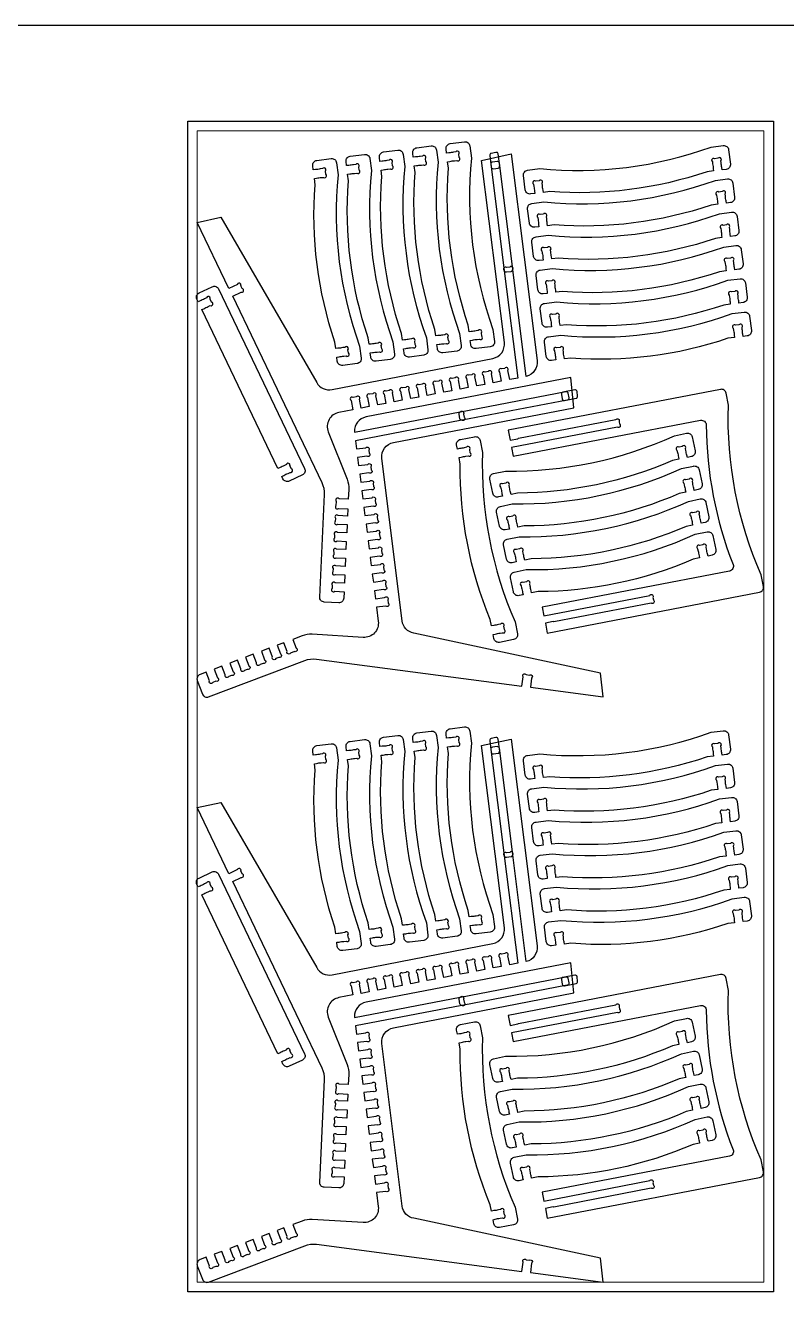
# Model space of a CAD drawing. Header units: millimetres. Extents: x -300 to 5880, y -300 to 4158.
# Drawn here: x 3112 to 4698, y 1518 to 4158 of the extents above; entities that cross this region are included whole.
import ezdxf

# ---------------------------------------------------------------- set-up
doc = ezdxf.new("R2010")
doc.units = ezdxf.units.MM
doc.layers.add('00-NOPRINT_TEXT', color=7, linetype='Continuous', lineweight=25)
doc.layers.add('00_NOPRINT_TOLERANCE', color=7, linetype='Continuous', lineweight=5)
for name, color, linetype, lineweight, true_color in [('BOARD_$TH-NOMINAL', 3, 'Continuous', 30, 0x00ff00), ('TOP-CUT-OUTSIDE_18.000MM', 220, 'Continuous', 25, 0xff00d1), ('TOP-POCKET-INSIDE_2.000MM', 110, 'Continuous', 25, 0x00ff94), ('TOP-POCKET-INSIDE_3.000MM', 140, 'Continuous', 25, 0x00c8ff)]:
    doc.layers.add(name, color=color, linetype=linetype, lineweight=lineweight, true_color=true_color)

# ---------------------------------------------------------------- blocks, each defined once
blk = doc.blocks.new('Borders Opendesk_7')
at = {"layer": '00-NOPRINT_TEXT'}
blk.add_line((0, 4158), (5880, 4158), dxfattribs=at)
at = {"layer": '00_NOPRINT_TOLERANCE'}
for p, q in [((3450, 3958), (4670, 3958)), ((3450, 1518), (3450, 3958)), ((3470, 3938), (4650, 3938)), ((3470, 1538), (3470, 3938)), ((4650, 3938), (4650, 1538)), ((4670, 3958), (4670, 1518)), ((4650, 1538), (3470, 1538)), ((4670, 1518), (3450, 1518))]:
    blk.add_line(p, q, dxfattribs=at)
at = {"layer": 'BOARD_$TH-NOMINAL'}
for p, q in [((3450, 3958), (4670, 3958)), ((3450, 1518), (3450, 3958)), ((4670, 3958), (4670, 1518)), ((4670, 1518), (3450, 1518))]:
    blk.add_line(p, q, dxfattribs=at)

msp = doc.modelspace()

# ---------------------------------------------------------------- linework, layer by layer
at = {"layer": 'TOP-CUT-OUTSIDE_18.000MM'}
for points in [[(4062.5, 3510), (4061.7, 3516.8, 1), (4055.4, 3521.7), (4050.7, 3521.1, -0.06), (4040.8, 3519.9), (4036.2, 3519.3), (4034.5, 3532.8, -0.101687), (3993.2, 3860.2), (3991.5, 3873.7), (3996.2, 3874.3, -0.06), (4006.1, 3875.5), (4010.7, 3876.1, 1), (4015.6, 3882.4), (4014.8, 3889.3, 1), (4008.5, 3894.2), (4003.8, 3893.6, -0.06), (3993.9, 3892.3), (3989.3, 3891.8), (3988.2, 3900.3, -0.414214), (3996.9, 3911.5), (4026.6, 3915.2, -0.414214), (4037.8, 3906.5), (4041, 3881.3, 0.111132), (4085.9, 3524.2), (4089.1, 3499, -0.414214), (4080.4, 3487.8), (4050.7, 3484, -0.414214), (4039.5, 3492.7), (4038.4, 3501.2), (4043.1, 3501.8, -0.06), (4053, 3503.1), (4057.6, 3503.7, 1), (4062.5, 3510)], [(4554.6, 3880.8), (4547.8, 3879.9, 1), (4542.9, 3873.6), (4543.5, 3869, -0.06), (4544.7, 3859), (4545.3, 3854.4), (4531.8, 3852.7, -0.101687), (4204.4, 3811.5), (4190.9, 3809.8), (4190.3, 3814.4, -0.06), (4189.1, 3824.3), (4188.5, 3829, 1), (4182.2, 3833.9), (4175.3, 3833, 1), (4170.4, 3826.7), (4171, 3822, -0.06), (4172.3, 3812.1), (4172.8, 3807.5), (4164.3, 3806.4, -0.414214), (4153.1, 3815.1), (4149.4, 3844.8, -0.414214), (4158.1, 3856), (4183.3, 3859.2, 0.111132), (4540.4, 3904.2), (4565.6, 3907.3, -0.414214), (4576.8, 3898.7), (4580.6, 3868.9, -0.414214), (4571.9, 3857.7), (4563.4, 3856.7), (4562.8, 3861.3, -0.06), (4561.5, 3871.2), (4560.9, 3875.9, 1), (4554.6, 3880.8)], [(3757.9, 3013.1), (3777.2, 3012.2), (3776.4, 2995.1), (3757.1, 2996, 1), (3751.1, 2990.6), (3750.8, 2984.1, 1), (3756.2, 2978.1), (3775.6, 2977.2), (3774.9, 2963.7, -0.414214), (3764.5, 2954.2), (3734.5, 2955.6, -0.414214), (3725, 2966), (3735, 3179.9, 0.123917), (3730.1, 3203.9), (3543.7, 3593.3), (3561.1, 3601.7, 1), (3563.8, 3609.2), (3560.9, 3615.1, 1.000027), (3553.4, 3617.8), (3535.9, 3609.4), (3470, 3747.1), (3518.8, 3757.8), (3718.7, 3413.5, 0.32492), (3750.7, 3398.6), (4085.5, 3463.6, 0.395307), (4109.6, 3496.8), (4061.7, 3876.5), (4123.6, 3890), (4177.8, 3459, -0.379789), (4155.2, 3426), (4127.1, 3648.9, 1.01708), (4120.7, 3653.7), (4114.3, 3652.9, 1), (4109.4, 3646.5), (4137.6, 3422.7), (4120.8, 3419.5), (4117.1, 3438.4, 1), (4110.5, 3442.9), (4104.1, 3441.7, 1.01708), (4099.5, 3435.2), (4103.2, 3416.1), (4086.4, 3412.8), (4082.8, 3431.8, 1), (4076.1, 3436.3), (4069.8, 3435.1, 1.01708), (4065.2, 3428.5), (4068.8, 3409.4), (4052.1, 3406.2), (4048.4, 3425.2, 1), (4041.8, 3429.7), (4035.4, 3428.5, 1.01708), (4030.8, 3421.9), (4034.5, 3402.8), (4017.7, 3399.6), (4014, 3418.6, 1), (4007.4, 3423.1), (4001, 3421.8, 1.01708), (3996.4, 3415.3), (4000.1, 3396.2), (3983.3, 3393), (3979.7, 3412, 1), (3973, 3416.5), (3966.7, 3415.2, 1.01708), (3962.1, 3408.7), (3965.7, 3389.6), (3948.9, 3386.4), (3945.3, 3405.4, 1), (3938.7, 3409.8), (3932.3, 3408.6, 1.01708), (3927.7, 3402.1), (3931.4, 3383), (3914.6, 3379.7), (3910.9, 3398.7, 1), (3904.3, 3403.2), (3897.9, 3402, 1.01708), (3893.3, 3395.4), (3897, 3376.4), (3880.2, 3373.1), (3876.6, 3392.1, 1), (3869.9, 3396.6), (3863.6, 3395.4, 1.01708), (3859, 3388.8), (3862.6, 3369.7), (3845.8, 3366.5), (3842.2, 3385.5, 1), (3835.6, 3390), (3829.2, 3388.8, 1.01708), (3824.6, 3382.2), (3828.3, 3363.1), (3811.5, 3359.9), (3807.8, 3378.9, 1), (3801.2, 3383.4), (3794.8, 3382.1, 1.01708), (3790.2, 3375.6), (3793.9, 3356.5), (3765.1, 3351, 0.46992), (3742.9, 3310.5), (3781.9, 3211.6, -0.107709), (3785.5, 3190.6), (3784.5, 3169.9), (3765.2, 3170.8, 1), (3759.3, 3165.4), (3758.9, 3156.7, 1), (3764.3, 3150.8), (3783.6, 3149.9), (3782.9, 3135), (3763.6, 3135.9, 1), (3757.7, 3130.5), (3757.4, 3123.9, 1), (3762.8, 3118), (3782.1, 3117.1), (3781.3, 3100), (3762, 3100.9, 1), (3756, 3095.5), (3755.7, 3088.9, 1), (3761.1, 3083), (3780.4, 3082.1), (3779.6, 3065), (3760.3, 3065.9, 1), (3754.4, 3060.6), (3754.1, 3054, 1), (3759.5, 3048.1), (3778.8, 3047.2), (3778, 3030.1), (3758.7, 3031, 1), (3752.8, 3025.6), (3752.5, 3019, 1), (3757.9, 3013.1)], [(3854.2, 3483.7), (3853.3, 3490.6, 1), (3847, 3495.5), (3842.4, 3494.9, -0.06), (3832.5, 3493.6), (3827.8, 3493.1), (3826.1, 3506.6, -0.101687), (3784.9, 3834), (3783.2, 3847.5), (3787.8, 3848.1, -0.06), (3797.8, 3849.3), (3802.4, 3849.9, 1), (3807.3, 3856.2), (3806.4, 3863, 1), (3800.1, 3867.9), (3795.5, 3867.4, -0.06), (3785.6, 3866.1), (3780.9, 3865.5), (3779.9, 3874.1, -0.414214), (3788.5, 3885.2), (3818.3, 3889, -0.414214), (3829.5, 3880.3), (3832.6, 3855.1, 0.111132), (3877.6, 3498), (3880.8, 3472.7, -0.414214), (3872.1, 3461.6), (3842.4, 3457.8, -0.414214), (3831.2, 3466.5), (3830.1, 3475), (3834.7, 3475.6, -0.06), (3844.7, 3476.8), (3849.3, 3477.4, 1), (3854.2, 3483.7)], [(3923.7, 3492.5), (3922.8, 3499.3, 1), (3916.5, 3504.2), (3911.8, 3503.6, -0.06), (3901.9, 3502.4), (3897.3, 3501.8), (3895.6, 3515.3, -0.101687), (3854.4, 3842.7), (3852.7, 3856.2), (3857.3, 3856.8, -0.06), (3867.2, 3858), (3871.8, 3858.6, 1), (3876.7, 3864.9), (3875.9, 3871.8, 1), (3869.6, 3876.7), (3864.9, 3876.1, -0.06), (3855, 3874.9), (3850.4, 3874.3), (3849.3, 3882.8, -0.414214), (3858, 3894), (3887.7, 3897.7, -0.414214), (3898.9, 3889), (3902.1, 3863.8, 0.111132), (3947.1, 3506.7), (3950.2, 3481.5, -0.414214), (3941.6, 3470.3), (3911.8, 3466.5, -0.414214), (3900.6, 3475.2), (3899.6, 3483.8), (3904.2, 3484.3, -0.06), (3914.1, 3485.6), (3918.7, 3486.2, 1), (3923.7, 3492.5)], [(3993.1, 3501.2), (3992.2, 3508.1, 1), (3985.9, 3513), (3981.3, 3512.4, -0.06), (3971.4, 3511.1), (3966.7, 3510.6), (3965, 3524, -0.101687), (3923.8, 3851.5), (3922.1, 3865), (3926.7, 3865.5, -0.06), (3936.7, 3866.8), (3941.3, 3867.4, 1), (3946.2, 3873.7), (3945.3, 3880.5, 1), (3939, 3885.4), (3934.4, 3884.8, -0.06), (3924.5, 3883.6), (3919.8, 3883), (3918.7, 3891.5, -0.414214), (3927.4, 3902.7), (3957.2, 3906.5, -0.414214), (3968.3, 3897.8), (3971.5, 3872.6, 0.111132), (4016.5, 3515.4), (4019.7, 3490.2, -0.414214), (4011, 3479), (3981.2, 3475.3, -0.414214), (3970.1, 3484), (3969, 3492.5), (3973.6, 3493.1, -0.06), (3983.6, 3494.3), (3988.2, 3494.9, 1), (3993.1, 3501.2)], [(3784.8, 3475), (3783.9, 3481.8, 1), (3777.6, 3486.7), (3772.9, 3486.2, -0.06), (3763, 3484.9), (3758.4, 3484.3), (3756.7, 3497.8, -0.101687), (3715.5, 3825.2), (3713.8, 3838.7), (3718.4, 3839.3, -0.06), (3728.3, 3840.6), (3733, 3841.1, 1), (3737.9, 3847.5), (3737, 3854.3, 1), (3730.7, 3859.2), (3726, 3858.6, -0.06), (3716.1, 3857.4), (3711.5, 3856.8), (3710.4, 3865.3, -0.414214), (3719.1, 3876.5), (3748.8, 3880.2, -0.414214), (3760, 3871.6), (3763.2, 3846.3, 0.111132), (3808.2, 3489.2), (3811.3, 3464, -0.414214), (3802.7, 3452.8), (3772.9, 3449.1, -0.414214), (3761.7, 3457.7), (3760.7, 3466.3), (3765.3, 3466.8, -0.06), (3775.2, 3468.1), (3779.9, 3468.7, 1), (3784.8, 3475)], [(4563.4, 3811.3), (4556.5, 3810.5, 1), (4551.6, 3804.1), (4552.2, 3799.5, -0.06), (4553.5, 3789.6), (4554, 3785), (4540.6, 3783.3, -0.101687), (4213.1, 3742), (4199.6, 3740.3), (4199.1, 3745, -0.06), (4197.8, 3754.9), (4197.2, 3759.5, 1), (4190.9, 3764.4), (4184.1, 3763.6, 1), (4179.2, 3757.2), (4179.8, 3752.6, -0.06), (4181, 3742.7), (4181.6, 3738), (4173.1, 3737, -0.414214), (4161.9, 3745.6), (4158.1, 3775.4, -0.414214), (4166.8, 3786.6), (4192, 3789.8, 0.111132), (4549.2, 3834.7), (4574.4, 3837.9, -0.414214), (4585.6, 3829.2), (4589.3, 3799.5, -0.414214), (4580.6, 3788.3), (4572.1, 3787.2), (4571.5, 3791.9, -0.06), (4570.3, 3801.8), (4569.7, 3806.4, 1), (4563.4, 3811.3)], [(4572.1, 3741.9), (4565.3, 3741, 1), (4560.4, 3734.7), (4561, 3730.1, -0.06), (4562.2, 3720.1), (4562.8, 3715.5), (4549.3, 3713.8, -0.101687), (4221.9, 3672.6), (4208.4, 3670.9), (4207.8, 3675.5, -0.06), (4206.6, 3685.4), (4206, 3690.1, 1), (4199.7, 3695), (4192.8, 3694.1, 1), (4187.9, 3687.8), (4188.5, 3683.2, -0.06), (4189.8, 3673.2), (4190.3, 3668.6), (4181.8, 3667.5, -0.414214), (4170.6, 3676.2), (4166.9, 3706, -0.414214), (4175.6, 3717.1), (4200.8, 3720.3, 0.111132), (4557.9, 3765.3), (4583.1, 3768.5, -0.414214), (4594.3, 3759.8), (4598.1, 3730, -0.414214), (4589.4, 3718.9), (4580.9, 3717.8), (4580.3, 3722.4, -0.06), (4579, 3732.3), (4578.4, 3737, 1), (4572.1, 3741.9)], [(4580.9, 3672.4), (4574, 3671.6, 1), (4569.1, 3665.3), (4569.7, 3660.6, -0.06), (4571, 3650.7), (4571.5, 3646.1), (4558, 3644.4, -0.101687), (4230.6, 3603.1), (4217.1, 3601.4), (4216.6, 3606.1, -0.06), (4215.3, 3616), (4214.7, 3620.6, 1), (4208.4, 3625.5), (4201.6, 3624.7, 1), (4196.7, 3618.4), (4197.2, 3613.7, -0.06), (4198.5, 3603.8), (4199.1, 3599.2), (4190.5, 3598.1, -0.414214), (4179.4, 3606.8), (4175.6, 3636.5, -0.414214), (4184.3, 3647.7), (4209.5, 3650.9, 0.111132), (4566.6, 3695.8), (4591.9, 3699, -0.414214), (4603.1, 3690.3), (4606.8, 3660.6, -0.414214), (4598.1, 3649.4), (4589.6, 3648.3), (4589, 3653, -0.06), (4587.8, 3662.9), (4587.2, 3667.5, 1), (4580.9, 3672.4)], [(4589.6, 3603), (4582.8, 3602.1, 1), (4577.9, 3595.8), (4578.5, 3591.2, -0.06), (4579.7, 3581.3), (4580.3, 3576.6), (4566.8, 3574.9, -0.101687), (4239.4, 3533.7), (4225.9, 3532), (4225.3, 3536.6, -0.06), (4224.1, 3546.5), (4223.5, 3551.2, 1), (4217.1, 3556.1), (4210.3, 3555.2, 1), (4205.4, 3548.9), (4206, 3544.3, -0.06), (4207.2, 3534.4), (4207.8, 3529.7), (4199.3, 3528.6, -0.414214), (4188.1, 3537.3), (4184.4, 3567.1, -0.414214), (4193, 3578.2), (4218.3, 3581.4, 0.111132), (4575.4, 3626.4), (4600.6, 3629.6, -0.414214), (4611.8, 3620.9), (4615.5, 3591.1, -0.414214), (4606.9, 3580), (4598.3, 3578.9), (4597.8, 3583.5, -0.06), (4596.5, 3593.5), (4595.9, 3598.1, 1), (4589.6, 3603)], [(3489.1, 3590), (3484.8, 3588, -0.06), (3475.8, 3583.7), (3471.6, 3581.7), (3469.1, 3586.8, -0.414214), (3473.8, 3600.2), (3500.9, 3613.1, -0.414214), (3514.2, 3608.4), (3693.5, 3234.1, -0.414214), (3688.8, 3220.8), (3661.7, 3207.8, -0.414214), (3648.4, 3212.5), (3645.9, 3217.7), (3650.1, 3219.7, -0.06), (3659.1, 3224), (3663.3, 3226, 1), (3666, 3233.6), (3663, 3239.8, 1), (3655.5, 3242.4), (3651.3, 3240.4, -0.06), (3642.3, 3236.1), (3638, 3234.1), (3479.5, 3565.3), (3483.7, 3567.3, -0.06), (3492.7, 3571.6), (3496.9, 3573.6, 1), (3499.6, 3581.2), (3496.6, 3587.4, 1), (3489.1, 3590)], [(4598.4, 3533.5), (4591.5, 3532.7, 1), (4586.6, 3526.4), (4587.2, 3521.7, -0.06), (4588.4, 3511.8), (4589, 3507.2), (4575.5, 3505.5, -0.101687), (4248.1, 3464.2), (4234.6, 3462.5), (4234, 3467.2, -0.06), (4232.8, 3477.1), (4232.2, 3481.7, 1), (4225.9, 3486.6), (4219.1, 3485.8, 1), (4214.2, 3479.5), (4214.7, 3474.8, -0.06), (4216, 3464.9), (4216.6, 3460.3), (4208, 3459.2, -0.414214), (4196.9, 3467.9), (4193.1, 3497.6, -0.414214), (4201.8, 3508.8), (4227, 3512, 0.111132), (4584.1, 3556.9), (4609.4, 3560.1, -0.414214), (4620.5, 3551.5), (4624.3, 3521.7, -0.414214), (4615.6, 3510.5), (4607.1, 3509.4), (4606.5, 3514.1, -0.06), (4605.3, 3524), (4604.7, 3528.6, 1), (4598.4, 3533.5)], [(3508.8, 2790.5), (3502.6, 2788.2, -1), (3495.3, 2791.5), (3488.5, 2809.6), (3475.8, 2804.8, 0.414214), (3470, 2791.9), (3480.6, 2763.8, 0.414214), (3493.5, 2758), (3693.8, 2833.9, -0.123917), (3718, 2836.7), (4146.1, 2780.3), (4148.6, 2799.5, -1), (4155, 2804.3), (4161.5, 2803.5, -1.000027), (4166.4, 2797.1), (4163.8, 2777.9), (4315.2, 2758), (4310.2, 2807.7), (3920.9, 2890.9, -0.32492), (3896.7, 2916.6), (3854.6, 3255.1, -0.395307), (3878.7, 3288.3), (4254.5, 3360.7), (4248.2, 3423.6), (3821.6, 3341.5, 0.368071), (3797.3, 3310.9), (3797.3, 3309.7), (4017.9, 3352.2, -1.01708), (4024.4, 3347.6), (4025.6, 3341.2, -1), (4021.2, 3334.6), (3799.6, 3291.9), (3801.7, 3275), (3820.9, 3277.4, -1), (3827.2, 3272.5), (3828.1, 3266.1, -1.01708), (3823.3, 3259.7), (3804, 3257.2), (3806.1, 3240.3), (3825.3, 3242.7, -1), (3831.6, 3237.8), (3832.4, 3231.3, -1.01708), (3827.6, 3224.9), (3808.3, 3222.5), (3810.5, 3205.5), (3829.7, 3207.9, -1), (3836, 3203), (3836.8, 3196.6, -1.01708), (3832, 3190.2), (3812.7, 3187.8), (3814.8, 3170.8), (3834, 3173.2, -1), (3840.4, 3168.3), (3841.2, 3161.9, -1.01708), (3836.4, 3155.5), (3817.1, 3153), (3819.2, 3136.1), (3838.4, 3138.5, -1), (3844.7, 3133.6), (3845.5, 3127.1, -1.01708), (3840.7, 3120.7), (3821.5, 3118.3), (3823.6, 3101.3), (3842.8, 3103.8, -1), (3849.1, 3098.9), (3849.9, 3092.4, -1.01708), (3845.1, 3086), (3825.8, 3083.6), (3828, 3066.6), (3847.2, 3069, -1), (3853.5, 3064.1), (3854.3, 3057.7, -1.01708), (3849.5, 3051.3), (3830.2, 3048.9), (3832.3, 3031.9), (3851.5, 3034.3, -1), (3857.9, 3029.4), (3858.7, 3023, -1.01708), (3853.9, 3016.6), (3834.6, 3014.1), (3836.7, 2997.2), (3855.9, 2999.6, -1), (3862.2, 2994.7), (3863, 2988.2, -1.01708), (3858.2, 2981.8), (3839, 2979.4), (3841.1, 2962.4), (3860.3, 2964.9, -1), (3866.6, 2960), (3867.4, 2953.5, -1.01708), (3862.6, 2947.1), (3843.3, 2944.7), (3847, 2915.6, -0.46992), (3815.4, 2881.9), (3709.3, 2888.4, 0.107709), (3688.3, 2885.2), (3668.9, 2877.9), (3675.7, 2859.8, -1), (3672.4, 2852.5), (3664.3, 2849.4, -1), (3657, 2852.7), (3650.1, 2870.8), (3636.1, 2865.5), (3643, 2847.4, -1), (3639.7, 2840.1), (3633.5, 2837.8, -1), (3626.3, 2841.1), (3619.4, 2859.2), (3603.4, 2853.1), (3610.3, 2835, -1), (3607, 2827.7), (3600.8, 2825.4, -1), (3593.5, 2828.7), (3586.7, 2846.8), (3570.7, 2840.7), (3577.5, 2822.6, -1), (3574.2, 2815.3), (3568.1, 2813, -1), (3560.8, 2816.3), (3553.9, 2834.4), (3537.9, 2828.3), (3544.8, 2810.2, -1), (3541.5, 2802.9), (3535.4, 2800.6, -1), (3528.1, 2803.9), (3521.2, 2822), (3505.2, 2815.9), (3512.1, 2797.8, -1), (3508.8, 2790.5)], [(4109.7, 2898.4), (4108.4, 2905.2, 1), (4101.8, 2909.6), (4097.2, 2908.8, -0.06), (4087.4, 2906.9), (4082.8, 2906), (4080.2, 2919.3, -0.101687), (4017.8, 3243.4), (4015.2, 3256.7), (4019.8, 3257.6, -0.06), (4029.6, 3259.5), (4034.2, 3260.4, 1), (4038.7, 3267), (4037.4, 3273.8, 1), (4030.8, 3278.3), (4026.2, 3277.4, -0.06), (4016.4, 3275.5), (4011.8, 3274.6), (4010.2, 3283.1, -0.414214), (4018.1, 3294.8), (4047.6, 3300.4, -0.414214), (4059.3, 3292.5), (4064.1, 3267.5, 0.111132), (4132.1, 2914.1), (4136.9, 2889.1, -0.414214), (4129, 2877.4), (4099.6, 2871.7, -0.414214), (4087.9, 2879.7), (4086.2, 2888.1), (4090.8, 2889, -0.06), (4100.6, 2890.9), (4105.2, 2891.8, 1), (4109.7, 2898.4)], [(4480.3, 3280.3), (4473.5, 3278.9, 1), (4469.1, 3272.2), (4470.1, 3267.6, -0.06), (4472.2, 3257.9), (4473.1, 3253.3), (4459.8, 3250.5, -0.101687), (4136.8, 3182.9), (4123.5, 3180.2), (4122.5, 3184.7, -0.06), (4120.5, 3194.5), (4119.5, 3199.1, 1), (4112.8, 3203.5), (4106.1, 3202.1, 1), (4101.7, 3195.4), (4102.7, 3190.8, -0.06), (4104.7, 3181), (4105.7, 3176.4), (4097.2, 3174.7, -0.414214), (4085.4, 3182.4), (4079.3, 3211.8, -0.414214), (4087, 3223.6), (4111.9, 3228.8, 0.111132), (4464.2, 3302.5), (4489.1, 3307.7, -0.414214), (4500.9, 3300), (4507.1, 3270.6, -0.414214), (4499.3, 3258.8), (4490.9, 3257), (4490, 3261.6, -0.06), (4487.9, 3271.4), (4487, 3275.9, 1), (4480.3, 3280.3)], [(4494.6, 3211.8), (4487.9, 3210.4, 1), (4483.5, 3203.7), (4484.4, 3199.1, -0.06), (4486.5, 3189.3), (4487.4, 3184.8), (4474.1, 3182, -0.101687), (4151.1, 3114.4), (4137.8, 3111.6), (4136.8, 3116.2, -0.06), (4134.8, 3126), (4133.8, 3130.6, 1), (4127.2, 3135), (4120.4, 3133.5, 1), (4116, 3126.8), (4117, 3122.3, -0.06), (4119, 3112.5), (4120, 3107.9), (4111.6, 3106.2, -0.414214), (4099.7, 3113.9), (4093.6, 3143.3, -0.414214), (4101.3, 3155.1), (4126.2, 3160.3, 0.111132), (4478.5, 3234), (4503.4, 3239.2, -0.414214), (4515.3, 3231.5), (4521.4, 3202.1, -0.414214), (4513.7, 3190.3), (4505.3, 3188.5), (4504.3, 3193.1, -0.06), (4502.3, 3202.9), (4501.3, 3207.4, 1), (4494.6, 3211.8)], [(4508.9, 3143.3), (4502.2, 3141.9, 1), (4497.8, 3135.2), (4498.8, 3130.6, -0.06), (4500.8, 3120.8), (4501.8, 3116.3), (4488.5, 3113.5, -0.101687), (4165.4, 3045.9), (4152.1, 3043.1), (4151.2, 3047.7, -0.06), (4149.1, 3057.5), (4148.2, 3062.1, 1), (4141.5, 3066.4), (4134.7, 3065, 1), (4130.4, 3058.3), (4131.3, 3053.8, -0.06), (4133.4, 3044), (4134.3, 3039.4), (4125.9, 3037.6, -0.414214), (4114.1, 3045.4), (4107.9, 3074.7, -0.414214), (4115.7, 3086.6), (4140.6, 3091.8, 0.111132), (4492.9, 3165.5), (4517.8, 3170.7, -0.414214), (4529.6, 3162.9), (4535.7, 3133.6, -0.414214), (4528, 3121.8), (4519.6, 3120), (4518.6, 3124.6, -0.06), (4516.6, 3134.4), (4515.6, 3138.9, 1), (4508.9, 3143.3)], [(4523.3, 3074.8), (4516.5, 3073.4, 1), (4512.1, 3066.7), (4513.1, 3062.1, -0.06), (4515.1, 3052.3), (4516.1, 3047.8), (4502.8, 3045, -0.101687), (4179.8, 2977.4), (4166.5, 2974.6), (4165.5, 2979.2, -0.06), (4163.5, 2989), (4162.5, 2993.6, 1), (4155.8, 2997.9), (4149.1, 2996.5, 1), (4144.7, 2989.8), (4145.6, 2985.3, -0.06), (4147.7, 2975.5), (4148.7, 2970.9), (4140.2, 2969.1, -0.414214), (4128.4, 2976.9), (4122.3, 3006.2, -0.414214), (4130, 3018.1), (4154.9, 3023.3, 0.111132), (4507.2, 3097), (4532.1, 3102.2, -0.414214), (4543.9, 3094.4), (4550.1, 3065.1, -0.414214), (4542.3, 3053.2), (4533.9, 3051.5), (4533, 3056.1, -0.06), (4530.9, 3065.8), (4530, 3070.4, 1), (4523.3, 3074.8)], [(4062.5, 2290), (4061.7, 2296.8, 1), (4055.4, 2301.7), (4050.7, 2301.1, -0.06), (4040.8, 2299.9), (4036.2, 2299.3), (4034.5, 2312.8, -0.101687), (3993.2, 2640.2), (3991.5, 2653.7), (3996.2, 2654.3, -0.06), (4006.1, 2655.5), (4010.7, 2656.1, 1), (4015.6, 2662.4), (4014.8, 2669.3, 1), (4008.5, 2674.2), (4003.8, 2673.6, -0.06), (3993.9, 2672.3), (3989.3, 2671.8), (3988.2, 2680.3, -0.414214), (3996.9, 2691.5), (4026.6, 2695.2, -0.414214), (4037.8, 2686.5), (4041, 2661.3, 0.111132), (4085.9, 2304.2), (4089.1, 2279, -0.414214), (4080.4, 2267.8), (4050.7, 2264, -0.414214), (4039.5, 2272.7), (4038.4, 2281.2), (4043.1, 2281.8, -0.06), (4053, 2283.1), (4057.6, 2283.7, 1), (4062.5, 2290)], [(3757.9, 1793.1), (3777.2, 1792.2), (3776.4, 1775.1), (3757.1, 1776, 1), (3751.1, 1770.6), (3750.8, 1764.1, 1), (3756.2, 1758.1), (3775.6, 1757.2), (3774.9, 1743.7, -0.414214), (3764.5, 1734.2), (3734.5, 1735.6, -0.414214), (3725, 1746), (3735, 1959.9, 0.123917), (3730.1, 1983.9), (3543.7, 2373.3), (3561.1, 2381.7, 1), (3563.8, 2389.2), (3560.9, 2395.1, 1.000027), (3553.4, 2397.8), (3535.9, 2389.4), (3470, 2527.1), (3518.8, 2537.8), (3718.7, 2193.5, 0.32492), (3750.7, 2178.6), (4085.5, 2243.6, 0.395307), (4109.6, 2276.8), (4061.7, 2656.5), (4123.6, 2670), (4177.8, 2239, -0.379789), (4155.2, 2206), (4127.1, 2428.9, 1.01708), (4120.7, 2433.7), (4114.3, 2432.9, 1), (4109.4, 2426.5), (4137.6, 2202.7), (4120.8, 2199.5), (4117.1, 2218.4, 1), (4110.5, 2222.9), (4104.1, 2221.7, 1.01708), (4099.5, 2215.2), (4103.2, 2196.1), (4086.4, 2192.8), (4082.8, 2211.8, 1), (4076.1, 2216.3), (4069.8, 2215.1, 1.01708), (4065.2, 2208.5), (4068.8, 2189.4), (4052.1, 2186.2), (4048.4, 2205.2, 1), (4041.8, 2209.7), (4035.4, 2208.5, 1.01708), (4030.8, 2201.9), (4034.5, 2182.8), (4017.7, 2179.6), (4014, 2198.6, 1), (4007.4, 2203.1), (4001, 2201.8, 1.01708), (3996.4, 2195.3), (4000.1, 2176.2), (3983.3, 2173), (3979.7, 2192, 1), (3973, 2196.5), (3966.7, 2195.2, 1.01708), (3962.1, 2188.7), (3965.7, 2169.6), (3948.9, 2166.4), (3945.3, 2185.4, 1), (3938.7, 2189.8), (3932.3, 2188.6, 1.01708), (3927.7, 2182.1), (3931.4, 2163), (3914.6, 2159.7), (3910.9, 2178.7, 1), (3904.3, 2183.2), (3897.9, 2182, 1.01708), (3893.3, 2175.4), (3897, 2156.4), (3880.2, 2153.1), (3876.6, 2172.1, 1), (3869.9, 2176.6), (3863.6, 2175.4, 1.01708), (3859, 2168.8), (3862.6, 2149.7), (3845.8, 2146.5), (3842.2, 2165.5, 1), (3835.6, 2170), (3829.2, 2168.8, 1.01708), (3824.6, 2162.2), (3828.3, 2143.1), (3811.5, 2139.9), (3807.8, 2158.9, 1), (3801.2, 2163.4), (3794.8, 2162.1, 1.01708), (3790.2, 2155.6), (3793.9, 2136.5), (3765.1, 2131, 0.46992), (3742.9, 2090.5), (3781.9, 1991.6, -0.107709), (3785.5, 1970.6), (3784.5, 1949.9), (3765.2, 1950.8, 1), (3759.3, 1945.4), (3758.9, 1936.7, 1), (3764.3, 1930.8), (3783.6, 1929.9), (3782.9, 1915), (3763.6, 1915.9, 1), (3757.7, 1910.5), (3757.4, 1903.9, 1), (3762.8, 1898), (3782.1, 1897.1), (3781.3, 1880), (3762, 1880.9, 1), (3756, 1875.5), (3755.7, 1868.9, 1), (3761.1, 1863), (3780.4, 1862.1), (3779.6, 1845), (3760.3, 1845.9, 1), (3754.4, 1840.6), (3754.1, 1834, 1), (3759.5, 1828.1), (3778.8, 1827.2), (3778, 1810.1), (3758.7, 1811, 1), (3752.8, 1805.6), (3752.5, 1799, 1), (3757.9, 1793.1)], [(3854.2, 2263.7), (3853.3, 2270.6, 1), (3847, 2275.5), (3842.4, 2274.9, -0.06), (3832.5, 2273.6), (3827.8, 2273.1), (3826.1, 2286.6, -0.101687), (3784.9, 2614), (3783.2, 2627.5), (3787.8, 2628.1, -0.06), (3797.8, 2629.3), (3802.4, 2629.9, 1), (3807.3, 2636.2), (3806.4, 2643, 1), (3800.1, 2647.9), (3795.5, 2647.4, -0.06), (3785.6, 2646.1), (3780.9, 2645.5), (3779.9, 2654.1, -0.414214), (3788.5, 2665.2), (3818.3, 2669, -0.414214), (3829.5, 2660.3), (3832.6, 2635.1, 0.111132), (3877.6, 2278), (3880.8, 2252.7, -0.414214), (3872.1, 2241.6), (3842.4, 2237.8, -0.414214), (3831.2, 2246.5), (3830.1, 2255), (3834.7, 2255.6, -0.06), (3844.7, 2256.8), (3849.3, 2257.4, 1), (3854.2, 2263.7)], [(3923.7, 2272.5), (3922.8, 2279.3, 1), (3916.5, 2284.2), (3911.8, 2283.6, -0.06), (3901.9, 2282.4), (3897.3, 2281.8), (3895.6, 2295.3, -0.101687), (3854.4, 2622.7), (3852.7, 2636.2), (3857.3, 2636.8, -0.06), (3867.2, 2638), (3871.8, 2638.6, 1), (3876.7, 2644.9), (3875.9, 2651.8, 1), (3869.6, 2656.7), (3864.9, 2656.1, -0.06), (3855, 2654.9), (3850.4, 2654.3), (3849.3, 2662.8, -0.414214), (3858, 2674), (3887.7, 2677.7, -0.414214), (3898.9, 2669), (3902.1, 2643.8, 0.111132), (3947.1, 2286.7), (3950.2, 2261.5, -0.414214), (3941.6, 2250.3), (3911.8, 2246.5, -0.414214), (3900.6, 2255.2), (3899.6, 2263.8), (3904.2, 2264.3, -0.06), (3914.1, 2265.6), (3918.7, 2266.2, 1), (3923.7, 2272.5)], [(3993.1, 2281.2), (3992.2, 2288.1, 1), (3985.9, 2293), (3981.3, 2292.4, -0.06), (3971.4, 2291.1), (3966.7, 2290.6), (3965, 2304, -0.101687), (3923.8, 2631.5), (3922.1, 2645), (3926.7, 2645.5, -0.06), (3936.7, 2646.8), (3941.3, 2647.4, 1), (3946.2, 2653.7), (3945.3, 2660.5, 1), (3939, 2665.4), (3934.4, 2664.8, -0.06), (3924.5, 2663.6), (3919.8, 2663), (3918.7, 2671.5, -0.414214), (3927.4, 2682.7), (3957.2, 2686.5, -0.414214), (3968.3, 2677.8), (3971.5, 2652.6, 0.111132), (4016.5, 2295.4), (4019.7, 2270.2, -0.414214), (4011, 2259), (3981.2, 2255.3, -0.414214), (3970.1, 2264), (3969, 2272.5), (3973.6, 2273.1, -0.06), (3983.6, 2274.3), (3988.2, 2274.9, 1), (3993.1, 2281.2)], [(4554.6, 2660.8), (4547.8, 2659.9, 1), (4542.9, 2653.6), (4543.5, 2649, -0.06), (4544.7, 2639), (4545.3, 2634.4), (4531.8, 2632.7, -0.101687), (4204.4, 2591.5), (4190.9, 2589.8), (4190.3, 2594.4, -0.06), (4189.1, 2604.3), (4188.5, 2609, 1), (4182.2, 2613.9), (4175.3, 2613, 1), (4170.4, 2606.7), (4171, 2602, -0.06), (4172.3, 2592.1), (4172.8, 2587.5), (4164.3, 2586.4, -0.414214), (4153.1, 2595.1), (4149.4, 2624.8, -0.414214), (4158.1, 2636), (4183.3, 2639.2, 0.111132), (4540.4, 2684.2), (4565.6, 2687.3, -0.414214), (4576.8, 2678.7), (4580.6, 2648.9, -0.414214), (4571.9, 2637.7), (4563.4, 2636.7), (4562.8, 2641.3, -0.06), (4561.5, 2651.2), (4560.9, 2655.9, 1), (4554.6, 2660.8)], [(3784.8, 2255), (3783.9, 2261.8, 1), (3777.6, 2266.7), (3772.9, 2266.2, -0.06), (3763, 2264.9), (3758.4, 2264.3), (3756.7, 2277.8, -0.101687), (3715.5, 2605.2), (3713.8, 2618.7), (3718.4, 2619.3, -0.06), (3728.3, 2620.6), (3733, 2621.1, 1), (3737.9, 2627.5), (3737, 2634.3, 1), (3730.7, 2639.2), (3726, 2638.6, -0.06), (3716.1, 2637.4), (3711.5, 2636.8), (3710.4, 2645.3, -0.414214), (3719.1, 2656.5), (3748.8, 2660.2, -0.414214), (3760, 2651.6), (3763.2, 2626.3, 0.111132), (3808.2, 2269.2), (3811.3, 2244, -0.414214), (3802.7, 2232.8), (3772.9, 2229.1, -0.414214), (3761.7, 2237.7), (3760.7, 2246.3), (3765.3, 2246.8, -0.06), (3775.2, 2248.1), (3779.9, 2248.7, 1), (3784.8, 2255)], [(4563.4, 2591.3), (4556.5, 2590.5, 1), (4551.6, 2584.1), (4552.2, 2579.5, -0.06), (4553.5, 2569.6), (4554, 2565), (4540.6, 2563.3, -0.101687), (4213.1, 2522), (4199.6, 2520.3), (4199.1, 2525, -0.06), (4197.8, 2534.9), (4197.2, 2539.5, 1), (4190.9, 2544.4), (4184.1, 2543.6, 1), (4179.2, 2537.2), (4179.8, 2532.6, -0.06), (4181, 2522.7), (4181.6, 2518), (4173.1, 2517, -0.414214), (4161.9, 2525.6), (4158.1, 2555.4, -0.414214), (4166.8, 2566.6), (4192, 2569.8, 0.111132), (4549.2, 2614.7), (4574.4, 2617.9, -0.414214), (4585.6, 2609.2), (4589.3, 2579.5, -0.414214), (4580.6, 2568.3), (4572.1, 2567.2), (4571.5, 2571.9, -0.06), (4570.3, 2581.8), (4569.7, 2586.4, 1), (4563.4, 2591.3)], [(4572.1, 2521.9), (4565.3, 2521, 1), (4560.4, 2514.7), (4561, 2510.1, -0.06), (4562.2, 2500.1), (4562.8, 2495.5), (4549.3, 2493.8, -0.101687), (4221.9, 2452.6), (4208.4, 2450.9), (4207.8, 2455.5, -0.06), (4206.6, 2465.4), (4206, 2470.1, 1), (4199.7, 2475), (4192.8, 2474.1, 1), (4187.9, 2467.8), (4188.5, 2463.2, -0.06), (4189.8, 2453.2), (4190.3, 2448.6), (4181.8, 2447.5, -0.414214), (4170.6, 2456.2), (4166.9, 2486, -0.414214), (4175.6, 2497.1), (4200.8, 2500.3, 0.111132), (4557.9, 2545.3), (4583.1, 2548.5, -0.414214), (4594.3, 2539.8), (4598.1, 2510, -0.414214), (4589.4, 2498.9), (4580.9, 2497.8), (4580.3, 2502.4, -0.06), (4579, 2512.3), (4578.4, 2517, 1), (4572.1, 2521.9)], [(4580.9, 2452.4), (4574, 2451.6, 1), (4569.1, 2445.3), (4569.7, 2440.6, -0.06), (4571, 2430.7), (4571.5, 2426.1), (4558, 2424.4, -0.101687), (4230.6, 2383.1), (4217.1, 2381.4), (4216.6, 2386.1, -0.06), (4215.3, 2396), (4214.7, 2400.6, 1), (4208.4, 2405.5), (4201.6, 2404.7, 1), (4196.7, 2398.4), (4197.2, 2393.7, -0.06), (4198.5, 2383.8), (4199.1, 2379.2), (4190.5, 2378.1, -0.414214), (4179.4, 2386.8), (4175.6, 2416.5, -0.414214), (4184.3, 2427.7), (4209.5, 2430.9, 0.111132), (4566.6, 2475.8), (4591.9, 2479, -0.414214), (4603.1, 2470.3), (4606.8, 2440.6, -0.414214), (4598.1, 2429.4), (4589.6, 2428.3), (4589, 2433, -0.06), (4587.8, 2442.9), (4587.2, 2447.5, 1), (4580.9, 2452.4)], [(4589.6, 2383), (4582.8, 2382.1, 1), (4577.9, 2375.8), (4578.5, 2371.2, -0.06), (4579.7, 2361.3), (4580.3, 2356.6), (4566.8, 2354.9, -0.101687), (4239.4, 2313.7), (4225.9, 2312), (4225.3, 2316.6, -0.06), (4224.1, 2326.5), (4223.5, 2331.2, 1), (4217.1, 2336.1), (4210.3, 2335.2, 1), (4205.4, 2328.9), (4206, 2324.3, -0.06), (4207.2, 2314.4), (4207.8, 2309.7), (4199.3, 2308.6, -0.414214), (4188.1, 2317.3), (4184.4, 2347.1, -0.414214), (4193, 2358.2), (4218.3, 2361.4, 0.111132), (4575.4, 2406.4), (4600.6, 2409.6, -0.414214), (4611.8, 2400.9), (4615.5, 2371.1, -0.414214), (4606.9, 2360), (4598.3, 2358.9), (4597.8, 2363.5, -0.06), (4596.5, 2373.5), (4595.9, 2378.1, 1), (4589.6, 2383)], [(3489.1, 2370), (3484.8, 2368, -0.06), (3475.8, 2363.7), (3471.6, 2361.7), (3469.1, 2366.8, -0.414214), (3473.8, 2380.2), (3500.9, 2393.1, -0.414214), (3514.2, 2388.4), (3693.5, 2014.1, -0.414214), (3688.8, 2000.8), (3661.7, 1987.8, -0.414214), (3648.4, 1992.5), (3645.9, 1997.7), (3650.1, 1999.7, -0.06), (3659.1, 2004), (3663.3, 2006, 1), (3666, 2013.6), (3663, 2019.8, 1), (3655.5, 2022.4), (3651.3, 2020.4, -0.06), (3642.3, 2016.1), (3638, 2014.1), (3479.5, 2345.3), (3483.7, 2347.3, -0.06), (3492.7, 2351.6), (3496.9, 2353.6, 1), (3499.6, 2361.2), (3496.6, 2367.4, 1), (3489.1, 2370)], [(4598.4, 2313.5), (4591.5, 2312.7, 1), (4586.6, 2306.4), (4587.2, 2301.7, -0.06), (4588.4, 2291.8), (4589, 2287.2), (4575.5, 2285.5, -0.101687), (4248.1, 2244.2), (4234.6, 2242.5), (4234, 2247.2, -0.06), (4232.8, 2257.1), (4232.2, 2261.7, 1), (4225.9, 2266.6), (4219.1, 2265.8, 1), (4214.2, 2259.5), (4214.7, 2254.8, -0.06), (4216, 2244.9), (4216.6, 2240.3), (4208, 2239.2, -0.414214), (4196.9, 2247.9), (4193.1, 2277.6, -0.414214), (4201.8, 2288.8), (4227, 2292, 0.111132), (4584.1, 2336.9), (4609.4, 2340.1, -0.414214), (4620.5, 2331.5), (4624.3, 2301.7, -0.414214), (4615.6, 2290.5), (4607.1, 2289.4), (4606.5, 2294.1, -0.06), (4605.3, 2304), (4604.7, 2308.6, 1), (4598.4, 2313.5)], [(3508.8, 1570.5), (3502.6, 1568.2, -1), (3495.3, 1571.5), (3488.5, 1589.6), (3475.8, 1584.8, 0.414214), (3470, 1571.9), (3480.6, 1543.8, 0.414214), (3493.5, 1538), (3693.8, 1613.9, -0.123917), (3718, 1616.7), (4146.1, 1560.3), (4148.6, 1579.5, -1), (4155, 1584.3), (4161.5, 1583.5, -1.000027), (4166.4, 1577.1), (4163.8, 1557.9), (4315.2, 1538), (4310.2, 1587.7), (3920.9, 1670.9, -0.32492), (3896.7, 1696.6), (3854.6, 2035.1, -0.395307), (3878.7, 2068.3), (4254.5, 2140.7), (4248.2, 2203.6), (3821.6, 2121.5, 0.368071), (3797.3, 2090.9), (3797.3, 2089.7), (4017.9, 2132.2, -1.01708), (4024.4, 2127.6), (4025.6, 2121.2, -1), (4021.2, 2114.6), (3799.6, 2071.9), (3801.7, 2055), (3820.9, 2057.4, -1), (3827.2, 2052.5), (3828.1, 2046.1, -1.01708), (3823.3, 2039.7), (3804, 2037.2), (3806.1, 2020.3), (3825.3, 2022.7, -1), (3831.6, 2017.8), (3832.4, 2011.3, -1.01708), (3827.6, 2004.9), (3808.3, 2002.5), (3810.5, 1985.5), (3829.7, 1987.9, -1), (3836, 1983), (3836.8, 1976.6, -1.01708), (3832, 1970.2), (3812.7, 1967.8), (3814.8, 1950.8), (3834, 1953.2, -1), (3840.4, 1948.3), (3841.2, 1941.9, -1.01708), (3836.4, 1935.5), (3817.1, 1933), (3819.2, 1916.1), (3838.4, 1918.5, -1), (3844.7, 1913.6), (3845.5, 1907.1, -1.01708), (3840.7, 1900.7), (3821.5, 1898.3), (3823.6, 1881.3), (3842.8, 1883.8, -1), (3849.1, 1878.9), (3849.9, 1872.4, -1.01708), (3845.1, 1866), (3825.8, 1863.6), (3828, 1846.6), (3847.2, 1849, -1), (3853.5, 1844.1), (3854.3, 1837.7, -1.01708), (3849.5, 1831.3), (3830.2, 1828.9), (3832.3, 1811.9), (3851.5, 1814.3, -1), (3857.9, 1809.4), (3858.7, 1803, -1.01708), (3853.9, 1796.6), (3834.6, 1794.1), (3836.7, 1777.2), (3855.9, 1779.6, -1), (3862.2, 1774.7), (3863, 1768.2, -1.01708), (3858.2, 1761.8), (3839, 1759.4), (3841.1, 1742.4), (3860.3, 1744.9, -1), (3866.6, 1740), (3867.4, 1733.5, -1.01708), (3862.6, 1727.1), (3843.3, 1724.7), (3847, 1695.6, -0.46992), (3815.4, 1661.9), (3709.3, 1668.4, 0.107709), (3688.3, 1665.2), (3668.9, 1657.9), (3675.7, 1639.8, -1), (3672.4, 1632.5), (3664.3, 1629.4, -1), (3657, 1632.7), (3650.1, 1650.8), (3636.1, 1645.5), (3643, 1627.4, -1), (3639.7, 1620.1), (3633.5, 1617.8, -1), (3626.3, 1621.1), (3619.4, 1639.2), (3603.4, 1633.1), (3610.3, 1615, -1), (3607, 1607.7), (3600.8, 1605.4, -1), (3593.5, 1608.7), (3586.7, 1626.8), (3570.7, 1620.7), (3577.5, 1602.6, -1), (3574.2, 1595.3), (3568.1, 1593, -1), (3560.8, 1596.3), (3553.9, 1614.4), (3537.9, 1608.3), (3544.8, 1590.2, -1), (3541.5, 1582.9), (3535.4, 1580.6, -1), (3528.1, 1583.9), (3521.2, 1602), (3505.2, 1595.9), (3512.1, 1577.8, -1), (3508.8, 1570.5)], [(4480.3, 2060.3), (4473.5, 2058.9, 1), (4469.1, 2052.2), (4470.1, 2047.6, -0.06), (4472.2, 2037.9), (4473.1, 2033.3), (4459.8, 2030.5, -0.101687), (4136.8, 1962.9), (4123.5, 1960.2), (4122.5, 1964.7, -0.06), (4120.5, 1974.5), (4119.5, 1979.1, 1), (4112.8, 1983.5), (4106.1, 1982.1, 1), (4101.7, 1975.4), (4102.7, 1970.8, -0.06), (4104.7, 1961), (4105.7, 1956.4), (4097.2, 1954.7, -0.414214), (4085.4, 1962.4), (4079.3, 1991.8, -0.414214), (4087, 2003.6), (4111.9, 2008.8, 0.111132), (4464.2, 2082.5), (4489.1, 2087.7, -0.414214), (4500.9, 2080), (4507.1, 2050.6, -0.414214), (4499.3, 2038.8), (4490.9, 2037), (4490, 2041.6, -0.06), (4487.9, 2051.4), (4487, 2055.9, 1), (4480.3, 2060.3)], [(4109.7, 1678.4), (4108.4, 1685.2, 1), (4101.8, 1689.6), (4097.2, 1688.8, -0.06), (4087.4, 1686.9), (4082.8, 1686), (4080.2, 1699.3, -0.101687), (4017.8, 2023.4), (4015.2, 2036.7), (4019.8, 2037.6, -0.06), (4029.6, 2039.5), (4034.2, 2040.4, 1), (4038.7, 2047), (4037.4, 2053.8, 1), (4030.8, 2058.3), (4026.2, 2057.4, -0.06), (4016.4, 2055.5), (4011.8, 2054.6), (4010.2, 2063.1, -0.414214), (4018.1, 2074.8), (4047.6, 2080.4, -0.414214), (4059.3, 2072.5), (4064.1, 2047.5, 0.111132), (4132.1, 1694.1), (4136.9, 1669.1, -0.414214), (4129, 1657.4), (4099.6, 1651.7, -0.414214), (4087.9, 1659.7), (4086.2, 1668.1), (4090.8, 1669, -0.06), (4100.6, 1670.9), (4105.2, 1671.8, 1), (4109.7, 1678.4)], [(4494.6, 1991.8), (4487.9, 1990.4, 1), (4483.5, 1983.7), (4484.4, 1979.1, -0.06), (4486.5, 1969.3), (4487.4, 1964.8), (4474.1, 1962, -0.101687), (4151.1, 1894.4), (4137.8, 1891.6), (4136.8, 1896.2, -0.06), (4134.8, 1906), (4133.8, 1910.6, 1), (4127.2, 1915), (4120.4, 1913.5, 1), (4116, 1906.8), (4117, 1902.3, -0.06), (4119, 1892.5), (4120, 1887.9), (4111.6, 1886.2, -0.414214), (4099.7, 1893.9), (4093.6, 1923.3, -0.414214), (4101.3, 1935.1), (4126.2, 1940.3, 0.111132), (4478.5, 2014), (4503.4, 2019.2, -0.414214), (4515.3, 2011.5), (4521.4, 1982.1, -0.414214), (4513.7, 1970.3), (4505.3, 1968.5), (4504.3, 1973.1, -0.06), (4502.3, 1982.9), (4501.3, 1987.4, 1), (4494.6, 1991.8)], [(4508.9, 1923.3), (4502.2, 1921.9, 1), (4497.8, 1915.2), (4498.8, 1910.6, -0.06), (4500.8, 1900.8), (4501.8, 1896.3), (4488.5, 1893.5, -0.101687), (4165.4, 1825.9), (4152.1, 1823.1), (4151.2, 1827.7, -0.06), (4149.1, 1837.5), (4148.2, 1842.1, 1), (4141.5, 1846.4), (4134.7, 1845, 1), (4130.4, 1838.3), (4131.3, 1833.8, -0.06), (4133.4, 1824), (4134.3, 1819.4), (4125.9, 1817.6, -0.414214), (4114.1, 1825.4), (4107.9, 1854.7, -0.414214), (4115.7, 1866.6), (4140.6, 1871.8, 0.111132), (4492.9, 1945.5), (4517.8, 1950.7, -0.414214), (4529.6, 1942.9), (4535.7, 1913.6, -0.414214), (4528, 1901.8), (4519.6, 1900), (4518.6, 1904.6, -0.06), (4516.6, 1914.4), (4515.6, 1918.9, 1), (4508.9, 1923.3)], [(4523.3, 1854.8), (4516.5, 1853.4, 1), (4512.1, 1846.7), (4513.1, 1842.1, -0.06), (4515.1, 1832.3), (4516.1, 1827.8), (4502.8, 1825, -0.101687), (4179.8, 1757.4), (4166.5, 1754.6), (4165.5, 1759.2, -0.06), (4163.5, 1769), (4162.5, 1773.6, 1), (4155.8, 1777.9), (4149.1, 1776.5, 1), (4144.7, 1769.8), (4145.6, 1765.3, -0.06), (4147.7, 1755.5), (4148.7, 1750.9), (4140.2, 1749.1, -0.414214), (4128.4, 1756.9), (4122.3, 1786.2, -0.414214), (4130, 1798.1), (4154.9, 1803.3, 0.111132), (4507.2, 1877), (4532.1, 1882.2, -0.414214), (4543.9, 1874.4), (4550.1, 1845.1, -0.414214), (4542.3, 1833.2), (4533.9, 1831.5), (4533, 1836.1, -0.06), (4530.9, 1845.8), (4530, 1850.4, 1), (4523.3, 1854.8)]]:
    msp.add_lwpolyline(points, format="xyb", dxfattribs=at)
for points in [[(4530.1, 3324.9, 0.091145), (4586.1, 3033.9, -0.468518), (4578.7, 3020.4), (4188.5, 2945.3), (4192, 2927), (4412.5, 2969.5, -1), (4419.2, 2965), (4420.1, 2960.2, -1), (4415.6, 2953.6), (4212.8, 2914.5), (4211.2, 2914.8), (4195, 2911.7), (4199, 2890.9), (4641.3, 2976.1, 0.414214), (4649.2, 2987.8), (4644.4, 3012.7, -0.111132), (4576.3, 3366.2), (4571.5, 3391.2, 0.414214), (4559.8, 3399.1), (4117.5, 3313.9), (4121.5, 3293.1), (4137.7, 3296.2), (4139.1, 3297.1), (4341.9, 3336.1, -1), (4348.5, 3331.7), (4349.5, 3326.9, -1), (4345, 3320.2), (4124.5, 3277.8), (4128, 3259.5), (4518.2, 3334.6, -0.468518)], [(4530.1, 2104.9, 0.091145), (4586.1, 1813.9, -0.468518), (4578.7, 1800.4), (4188.5, 1725.3), (4192, 1707), (4412.5, 1749.5, -1), (4419.2, 1745), (4420.1, 1740.2, -1), (4415.6, 1733.6), (4212.8, 1694.5), (4211.2, 1694.8), (4195, 1691.7), (4199, 1670.9), (4641.3, 1756.1, 0.414214), (4649.2, 1767.8), (4644.4, 1792.7, -0.111132), (4576.3, 2146.2), (4571.5, 2171.2, 0.414214), (4559.8, 2179.1), (4117.5, 2093.9), (4121.5, 2073.1), (4137.7, 2076.2), (4139.1, 2077.1), (4341.9, 2116.1, -1), (4348.5, 2111.7), (4349.5, 2106.9, -1), (4345, 2100.2), (4124.5, 2057.8), (4128, 2039.5), (4518.2, 2114.6, -0.468518)]]:
    msp.add_lwpolyline(points, format="xyb", close=True, dxfattribs=at)
at = {"layer": 'TOP-POCKET-INSIDE_2.000MM'}
for points in [[(4094.7, 3874.2), (4084.9, 3873, 0.414214), (4081.4, 3868.5), (4109.3, 3647.2, 0.415812), (4113.8, 3643.8), (4123.6, 3645, 0.412617), (4127, 3649.5), (4099.2, 3870.8, 0.414214)], [(4240.8, 3376.9), (4021.8, 3334.7, -0.415812), (4017.1, 3337.9), (4015.3, 3347.6, -0.412617), (4018.5, 3352.3), (4237.5, 3394.5, -0.414214), (4242.2, 3391.3), (4244, 3381.6, -0.414214)], [(4094.7, 2654.2), (4084.9, 2653, 0.414214), (4081.4, 2648.5), (4109.3, 2427.2, 0.415812), (4113.8, 2423.8), (4123.6, 2425, 0.412617), (4127, 2429.5), (4099.2, 2650.8, 0.414214)], [(4021.8, 2114.7, -0.415812), (4017.1, 2117.9), (4015.3, 2127.6, -0.412617), (4018.5, 2132.3), (4237.5, 2174.5, -0.414214), (4242.2, 2171.3), (4244, 2161.6, -0.414214), (4240.8, 2156.9)]]:
    msp.add_lwpolyline(points, format="xyb", close=True, dxfattribs=at)
at = {"layer": 'TOP-POCKET-INSIDE_3.000MM'}
for points in [[(4099.9, 3864.8), (4096.8, 3889.8, 0.438975), (4092, 3893.2), (4082.3, 3891.1, 0.389878), (4079.1, 3886.7), (4082.2, 3862.6, 0.414214), (4086.7, 3859.1), (4096.4, 3860.3)], [(4096.4, 3860.3, 0.396085), (4099.7, 3864.8)], [(4099.9, 2644.8), (4096.8, 2669.8, 0.438975), (4092, 2673.2), (4082.3, 2671.1, 0.389878), (4079.1, 2666.7), (4082.2, 2642.6, 0.414214), (4086.7, 2639.1), (4096.4, 2640.3)], [(4096.4, 2640.3, 0.396085), (4099.7, 2644.8)]]:
    msp.add_lwpolyline(points, format="xyb", dxfattribs=at)
for points in [[(4261.1, 3394.6, 0.440797), (4256.4, 3398.1), (4231.6, 3393.3, 0.414214), (4228.4, 3388.6), (4230.3, 3379, 0.414214), (4235, 3375.8), (4258.9, 3380.4, 0.38812), (4262.1, 3384.7)], [(4235, 2155.8), (4258.9, 2160.4, 0.38812), (4262.1, 2164.7), (4261.1, 2174.6, 0.440797), (4256.4, 2178.1), (4231.6, 2173.3, 0.414214), (4228.4, 2168.6), (4230.3, 2159, 0.414214)]]:
    msp.add_lwpolyline(points, format="xyb", close=True, dxfattribs=at)

# ---------------------------------------------------------------- block references
msp.add_blockref('Borders Opendesk_7', (0, 0))

doc.saveas('drawing.dxf')
